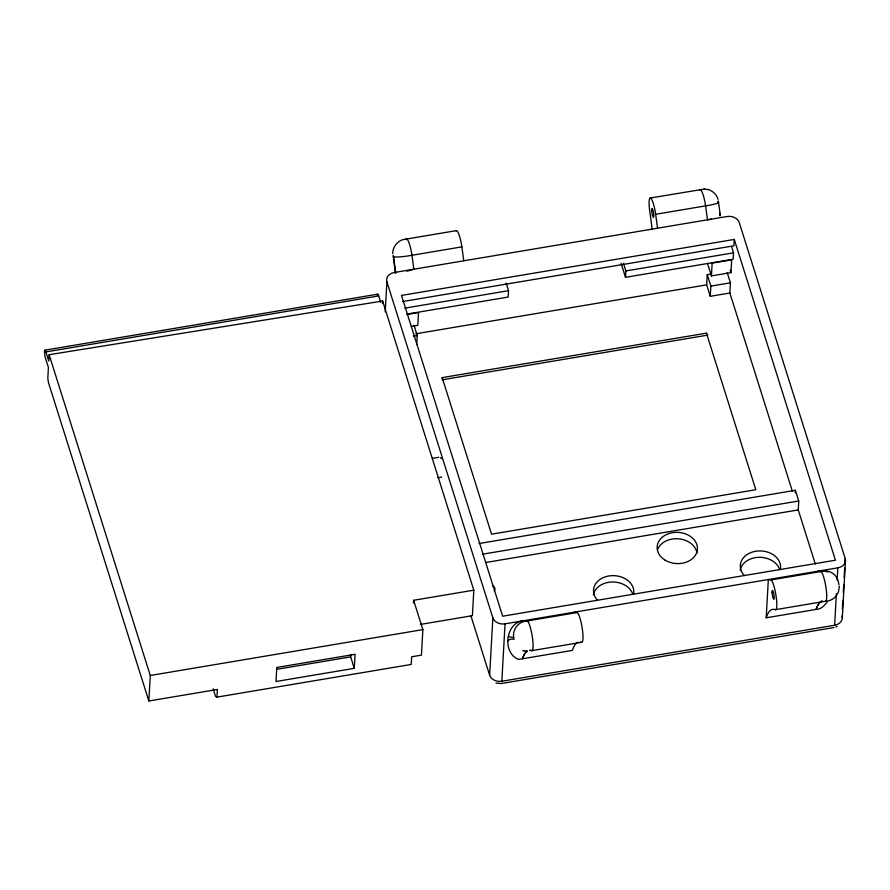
<?xml version="1.0" encoding="UTF-8"?>
<svg xmlns="http://www.w3.org/2000/svg" width="890" height="890" viewBox="0 0 890 890"><rect width="100%" height="100%" fill="white"/><g stroke="black" fill="none" stroke-linecap="round" stroke-linejoin="round"><path stroke-width="1.33" d="M49.139 354.709L48.772 361.084L45.891 351.917A5.04 0.901 80.4 0 0 44.5 351.294A5.04 0.901 80.4 0 0 45.535 358.303L48.416 367.459L47.815 378.306L48.427 382.511L148.853 700.997L217.371 689.472L216.938 697.126L411.224 664.441L411.658 656.787L421.437 655.14L422.872 629.619L413.616 600.294L473.814 590.17L382.644 301.009L49.139 354.709L150.277 675.488L148.853 700.997M354.287 668.334L355.077 654.295L276.768 667.467L275.989 681.506L354.287 668.334L350.671 656.876L350.816 654.317M382.5 303.557L382.644 301.009M385.203 311.867L386.894 281.796A10.09 7.81 3.2 0 1 394.27 272.507L727.052 216.515A10.09 7.81 3.2 0 1 739.245 222.511L845.211 558.564L845.055 561.301M416.731 344.441L417.221 335.508L414.017 325.328M413.472 602.975L413.616 600.294M473.814 590.17L472.39 615.68L420.403 624.424M506.143 283.042L508.546 290.674L508.19 297.06L407.208 314.048M841.996 615.969A10.09 7.81 3.2 0 1 834.62 625.247L501.838 681.239A10.09 7.81 3.2 0 1 489.645 675.254L492.849 617.849L386.894 281.796M501.838 681.239L505.042 623.834A10.09 7.81 3.2 0 1 492.849 617.849M576.375 643.225A135.692 24.119 80.4 0 0 572.404 650.412L518.57 659.401C500.536 652.615 506.443 617.716 527.258 620.953L577.176 612.554A15.13 2.692 80.4 0 1 582.294 628.752A15.13 2.692 80.4 0 1 581.537 642.291L531.619 650.69A141.51 25.154 80.4 0 0 529.717 650.368M731.524 246.463L733.527 252.827L733.171 259.201L625.503 277.324L625.859 270.938L623.456 263.307M727.219 272.629L730.434 282.809L729.867 293.021L710.287 296.314L706.671 284.856L707.25 274.654L711.166 273.987M710.287 296.314L710.854 286.102L707.25 274.654M711.433 275.9L712.145 263.14L731.714 259.847L731.002 272.607L711.433 275.9L707.817 264.441M734.272 239.432L835.421 560.211L502.639 616.203L401.49 295.424L734.272 239.432L733.916 245.807L402.491 301.577M827.377 601.707C824.618 605.4 821.136 609.372 816.119 609.416L766.201 617.805L768.337 579.535L770.974 579.946L820.892 571.547A14.251 13.928 -65 0 1 838.58 582.817L838.936 584.708M795.237 492.849L795.382 490.301L479.031 543.534M815.329 564.049L798.252 509.926L798.753 500.992L795.382 490.301M834.62 625.247L836.377 593.819M837.145 580.147L837.835 567.842A10.09 7.81 3.2 0 0 845.211 558.564M842.385 609.138L842.841 600.928M843.297 592.729L843.753 584.53M844.143 577.699L844.677 568.132M842.296 618.005L845.5 560.6M442.019 378.395L442.174 377.616L706.449 333.149L755.81 489.723L491.547 534.189L442.174 377.616M836.433 595.61L838.48 591.894L839.348 586.154M507.979 640.811L508.001 640.789A155.639 27.668 80.4 0 1 512.807 639.142L513.986 639.376L513.663 637.507L508.212 636.65M836.233 595.966C833.596 599.159 829.702 601.039 825.609 601.328M837.201 626.371L835.855 627.016M407.075 271.216L413.839 269.214L411.959 255.274A15.13 2.692 80.4 0 0 405.896 239.699M456.403 230.632L406.485 239.032C398.898 239.221 392.523 246.118 392.724 253.661M650.201 198.025L704.402 189.047M463.757 260.815L461.877 246.875L411.959 255.274A14.251 1.635 -8.4 0 1 393.569 256.698L393.18 255.63L393.981 262.316A155.639 27.668 80.4 0 1 395.394 273.263M652.17 229.531A135.692 24.119 80.4 0 0 649.811 211.597A15.13 2.692 80.4 0 1 650.568 198.07A15.13 2.692 80.4 0 1 655.674 214.268L705.592 205.879A14.251 1.635 -8.4 0 0 718.508 202.03L718.152 200.94L718.23 202.542M44.978 350.159L377.772 294.167M45.891 351.917L378.673 295.925L380.675 302.3M404.839 308.129L508.546 290.674M625.859 270.938L733.527 252.827M406.763 314.526L418.511 312.546L417.799 325.306L411.269 326.407M415.775 333.795L706.671 284.856M413.316 336.164L417.221 335.508M710.854 286.102L730.434 282.809M442.174 379.796L707.75 335.118M432.284 458.361L438.815 457.26M437.802 477.741L441.718 477.084M482.402 554.225L798.753 500.992M486.018 562.458L798.252 509.926M150.277 675.488L422.872 629.619M505.042 623.834L837.835 567.842M276.423 669.369L350.671 656.876M766.201 617.805A135.692 24.119 80.4 0 1 775.335 609.683L825.252 601.284A15.13 2.692 80.4 0 0 826.009 587.756A15.13 2.692 80.4 0 0 820.892 571.547L818.255 571.146L822.171 570.512L827.956 572.025M833.908 627.561L501.126 683.542L495.997 683.086M711.388 219.185L707.472 219.808L705.592 205.879A15.13 2.692 80.4 0 0 699.796 189.837M707.984 189.526C712.745 190.749 716.717 194.643 718.097 199.371M524.121 650.835L522.808 650.534L526.735 651.057M704.035 189.003L708.318 189.57M574.54 612.142L577.176 612.554M216.938 697.126L215.558 696.492L213.144 688.86M707.25 335.096L706.449 333.149M513.63 637.485L513.663 637.507A14.251 13.928 -65 0 1 527.258 620.942A15.13 2.692 80.4 0 1 532.376 637.151A15.13 2.692 80.4 0 1 531.619 650.69A135.692 24.119 80.4 0 0 529.784 650.29M730.201 270.059L731.002 272.607M729.867 293.021L792.389 491.302M621.087 263.318L625.503 277.324M470.866 615.713L489.645 675.254M718.697 203.387L720.355 215.658M655.674 214.268L657.554 228.207M393.558 256.698L395.772 273.052M440.672 457.616A10.09 1.791 80.4 0 1 441.284 458.817M597.401 600.138A20.17 15.608 3.2 0 1 608.827 575.975A20.17 15.608 3.2 0 1 633.569 594.053M744.207 575.441A20.17 15.608 3.2 0 1 755.643 551.277A20.17 15.608 3.2 0 1 780.385 569.355M492.57 585.698A5.04 3.905 3.2 0 1 494.273 591.094M593.352 594.832A20.17 15.608 3.2 0 1 612.376 582.004A20.17 15.608 3.2 0 1 632.857 594.342M719.665 213.133A155.639 27.668 80.4 0 1 720.01 215.869M822.438 601.073A141.51 25.154 80.4 0 0 817.031 606.98L816.119 609.416L816.686 607.792A135.692 24.119 80.4 0 1 820.091 602.219M527.091 651.258A141.51 25.154 80.4 0 0 523.398 656.386L522.486 658.811L523.053 657.187A135.692 24.119 80.4 0 1 527.247 651.024M456.08 230.833A15.13 2.692 80.4 0 1 461.877 246.875M577.154 642.625A135.692 24.119 80.4 0 1 577.977 642.213M580.603 642.002A135.692 24.119 80.4 0 1 581.537 642.291M820.869 601.629A135.692 24.119 80.4 0 1 821.693 601.206M770.974 579.946A15.13 2.692 80.4 0 1 776.091 596.155A15.13 2.692 80.4 0 1 775.335 609.683M657.577 549.564A20.17 15.608 3.2 0 1 678.669 538.828A20.17 15.608 3.2 0 1 696.97 553.079M740.169 570.123A20.17 15.608 3.2 0 1 759.192 557.307A20.17 15.608 3.2 0 1 779.673 569.633M377.293 295.302A5.04 0.901 80.4 0 1 378.673 295.925M664.697 559.888A20.17 15.608 3.2 0 0 697.226 550.777A20.17 15.608 3.2 0 0 669.959 533.255A20.17 15.608 3.2 0 0 664.697 559.888M772.064 592.239A4.539 0.812 80.4 0 0 773.81 599.27A4.539 0.812 80.4 0 0 773.588 592.929A4.539 0.812 80.4 0 0 772.064 592.239M651.658 210.363A4.539 0.812 80.4 0 0 653.394 217.394A4.539 0.812 80.4 0 0 653.182 211.052A4.539 0.812 80.4 0 0 651.658 210.363"/></g></svg>
